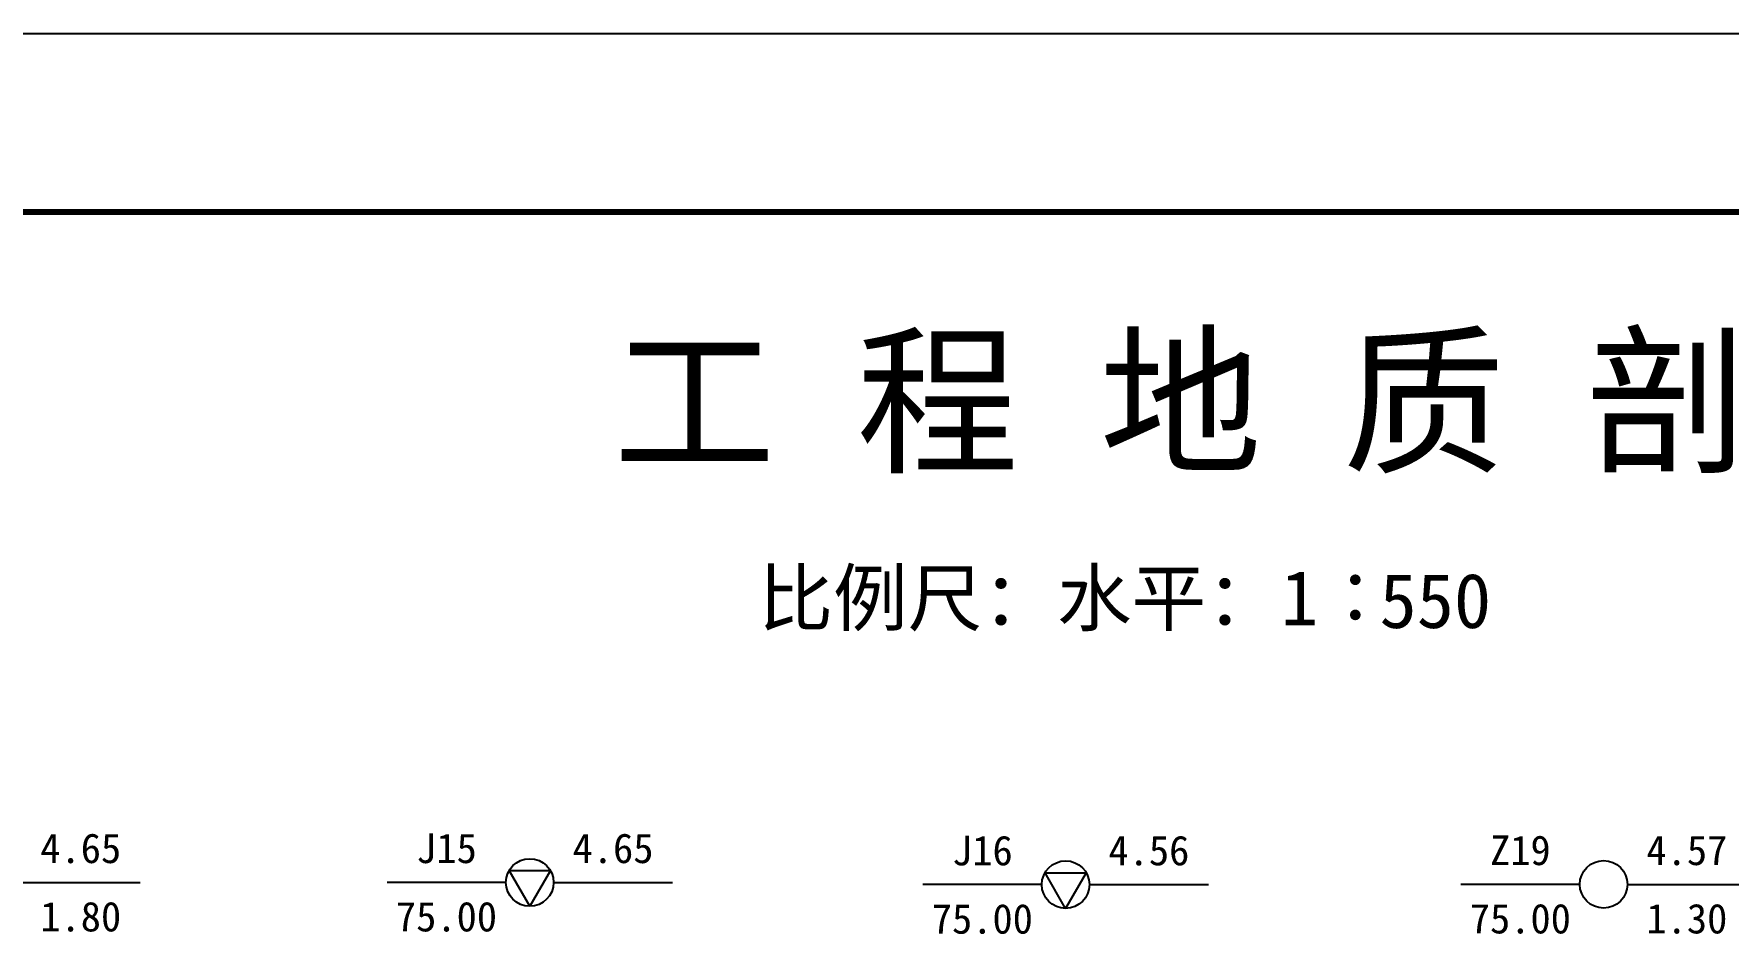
# Model space of a CAD drawing. Extents: x -37 to 3540, y -1485 to 297.
# Drawn here: x 2226.8 to 2369.2, y 220.5 to 297 of the extents above; entities that cross this region are included whole.
import ezdxf
from ezdxf.enums import TextEntityAlignment as Align

# ---------------------------------------------------------------- set-up
doc = ezdxf.new("R2010")
doc.units = 0
doc.layers.get('0').update_dxf_attribs({"linetype": 'CONTINUOUS'})
doc.layers.add('FRAME', color=7, linetype='CONTINUOUS')
doc.layers.add('HOLE', color=41, linetype='CONTINUOUS')
doc.styles.add('ST', font='')
doc.styles.get('ST').set_extended_font_data('SimSun')

# ---------------------------------------------------------------- blocks, each defined once
blk = doc.blocks.new('图头_剖面图A3')
at = {"style": 'ST'}
for s, height, p in [('工 程 地 质 剖 面 图', 10, (-15.09, 10.79)), ('比例尺：水平：1∶            垂直：1∶', 4.6, (-11.5, -5.76))]:
    blk.add_text(s, height=height, dxfattribs=at).set_placement(p, align=Align.MIDDLE_CENTER)
for tag, height, p in [('01_剖面号', 10, (64.41, 11.39)), ('03＿纵向比例', 4.6, (50.43, -5.28)), ('02_横向比例', 4.6, (-18.82, -5.99))]:
    blk.add_attdef(tag, text='', height=height, dxfattribs=at).set_placement(p, align=Align.MIDDLE_LEFT)
blk = doc.blocks.new('H_cpt_hole')
for p, q in [((-1.73, 1), (1.73, 1)), ((0, -2), (-1.73, 1)), ((1.73, 1), (0, -2))]:
    blk.add_line(p, q)
blk.add_circle((0, 0), 2)
blk = doc.blocks.new('H_gen_hole')
blk.add_circle((0, 0), 2)

msp = doc.modelspace()

# ---------------------------------------------------------------- linework, layer by layer
at = {"layer": 'FRAME', "color": 245, "linetype": 'Continuous'}
msp.add_lwpolyline([(2148.75, 0), (2568.75, 0), (2568.75, 297), (2148.75, 297)], close=True, dxfattribs=at)
at = {"layer": 'FRAME', "linetype": 'Continuous', "const_width": 0.5}
msp.add_lwpolyline([(2168.75, 15), (2548.75, 15), (2548.75, 282), (2168.75, 282)], close=True, dxfattribs=at)
at = {"layer": 'HOLE', "linetype": 'Continuous'}
for points in [[(2225.74, 225.6), (2235.74, 225.6)], [(2266.49, 225.6), (2256.49, 225.6)], [(2270.49, 225.6), (2280.49, 225.6)], [(2311.54, 225.42), (2301.54, 225.42)], [(2315.54, 225.42), (2325.54, 225.42)], [(2356.77, 225.44), (2346.77, 225.44)], [(2360.77, 225.44), (2370.77, 225.44)]]:
    msp.add_lwpolyline(points, dxfattribs=at)

# ---------------------------------------------------------------- block references
at = {"layer": 'FRAME'}
ref = msp.add_blockref('图头_剖面图A3', (2358.75, 255.3), dxfattribs=at)
ref.add_attrib('02_横向比例', '550', dxfattribs={"layer": '0', "height": 4.6, "style": 'ST'}).set_placement((2339.93, 249.31), align=Align.MIDDLE_LEFT)
at = {"layer": 'HOLE'}
for name, p in [('H_cpt_hole', (2268.49, 225.6)), ('H_cpt_hole', (2313.54, 225.42)), ('H_gen_hole', (2358.77, 225.44))]:
    msp.add_blockref(name, p, dxfattribs=at)

# ---------------------------------------------------------------- texts
at = {"layer": 'HOLE', "style": 'ST'}
for s, p in [('4.65', (2230.74, 228.48)), ('J15', (2261.49, 228.48)), ('4.65', (2275.49, 228.48)), ('J16', (2306.54, 228.29)), ('4.56', (2320.54, 228.29)), ('Z19', (2351.77, 228.31)), ('4.57', (2365.77, 228.31)), ('1.80', (2230.74, 222.73)), ('75.00', (2261.49, 222.73)), ('75.00', (2306.54, 222.54)), ('75.00', (2351.77, 222.56)), ('1.30', (2365.77, 222.56))]:
    msp.add_text(s, height=2.5, dxfattribs=at).set_placement(p, align=Align.MIDDLE_CENTER)

doc.saveas('drawing.dxf')
